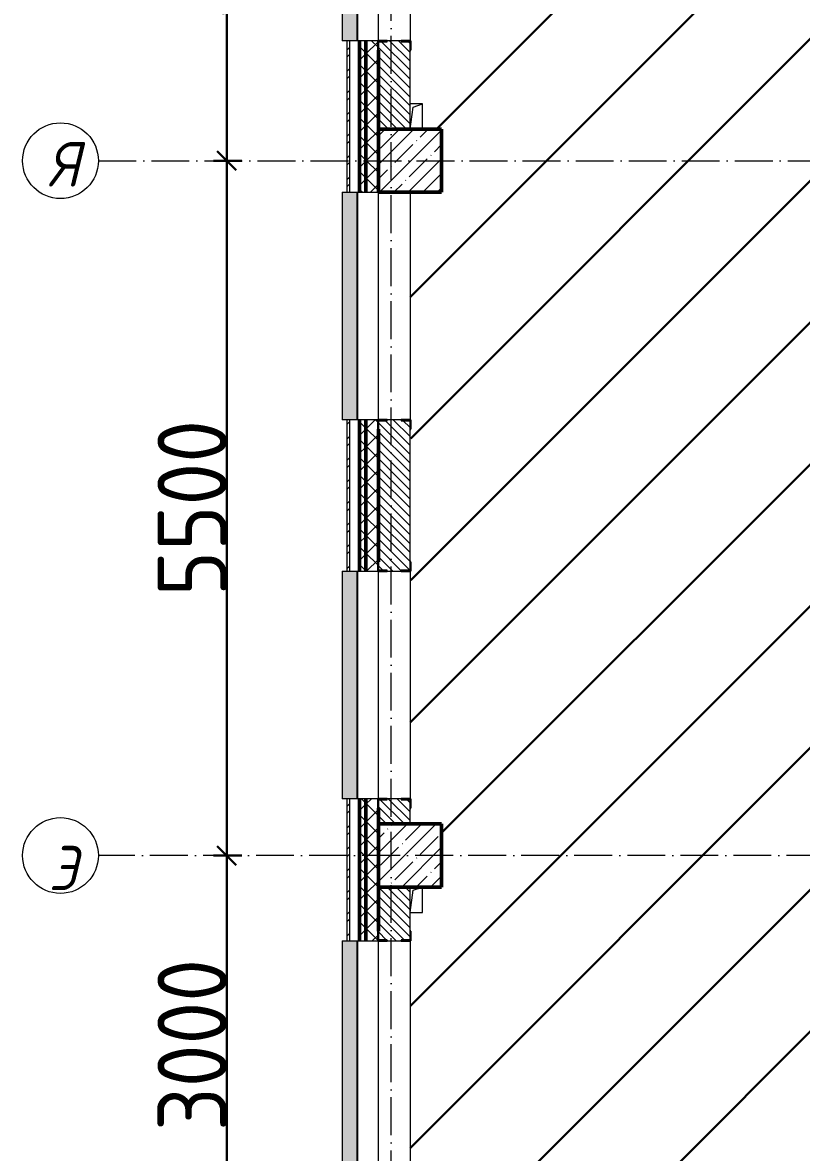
# Model space of a CAD drawing. Header units: millimetres. Extents: x -17017 to 628417, y -109036 to 199237.
# Drawn here: x 278502 to 284671, y -50732 to -41789 of the extents above; entities that cross this region are included whole.
import ezdxf

# ---------------------------------------------------------------- set-up
doc = ezdxf.new("R2010")
doc.units = ezdxf.units.MM
doc.linetypes.add('50_200_ШТРИХ_1Т_ш5_п1_п1_', pattern=[700, 500, -100, 0, -100])
for name, color, linetype, lineweight in [('A-____-____-DIMS', 7, 'Continuous', 9), ('A-GENM-____-MCUT', 7, 'Continuous', 25), ('A-GENM-____-OTLN', 7, 'Continuous', 9), ('A-GENM-____-OTLN-1', 7, 'Continuous', 25), ('A-GLAZ-____-OTLN', 7, 'Continuous', 9), ('A-WALL-____-MCUT-2', 7, 'Continuous', 50), ('A-WALL-____-MCUT-3', 7, 'Continuous', 9), ('A-WALL-____-OTLN', 7, 'Continuous', 9), ('A-WALL-____-PATT-1', 7, 'Continuous', 9), ('A-WALL-FNSH-MCUT-1', 7, 'Continuous', 9), ('S-COLS-____-MCUT', 7, 'Continuous', 50), ('S-COLS-____-OTLN', 7, 'Continuous', 9), ('S-GRID-____-IDEN', 7, 'Continuous', 9), ('S-GRID-____-OTLN-1', 7, '50_200_ШТРИХ_1Т_ш5_п1_п1_', 9), ('стяжа', 7, 'Continuous', 30)]:
    doc.layers.add(name, color=color, linetype=linetype, lineweight=lineweight)
doc.layers.add('A-GLAZ-____-OTLN-1', color=7, linetype='Continuous', lineweight=9, true_color=0xc0c0c0)
doc.styles.add('ISOCPEUR_I', font='isocpeui.ttf', dxfattribs={"width": 0.9, "height": 2.5})
doc.styles.add('ISOCPEUR_I_9', font='isocpeui.ttf', dxfattribs={"width": 0.9, "height": 250})
doc.styles.add('СПДС', font='isocpeur.ttf', dxfattribs={"width": 0.9})
doc.dimstyles.new('ISO-2_5_0_9К_БОЛЬШОЙ_ОСИ', dxfattribs={"dimscale": 304.8, "dimtxt": 248.995294, "dimasz": 0.492126, "dimexe": 0.393701, "dimexo": 0, "dimgap": 0, "dimtad": 1, "dimdec": 0, "dimzin": 0, "dimdsep": 46, "dimtxsty": 'ISOCPEUR_I_9', "dimblk1": 'OBLIQUE', "dimblk2": 'OBLIQUE', "dimsah": 1, "dimcen": 0.09, "dimdle": 0.393701, "dimazin": 0, "dimtfac": 1, "dimtdec": 4, "dimtix": 1, "dimtmove": 0, "dimatfit": 3, "dimfxl": 1, "dimtvp": 1, "dimtolj": 1, "dimtzin": 0, "dimarcsym": 2})
pattern_1 = [(135, (283770.707, -86863.456), (-35.35534, -35.35534), [])]
pattern_2 = [(45, (283770.71, -86863.46), (-70.71068, 70.71068), []), (135, (283770.71, -86863.46), (-70.71068, -70.71068), [])]

# ---------------------------------------------------------------- blocks, each defined once
blk = doc.blocks.new('BSC_Колонна _Прямоугольная - 500х500-V55-АР1_План отверстий 3 этажа в осях 1-64_А-ГГ')
at = {"layer": 'S-COLS-____-OTLN'}
h = blk.add_hatch(dxfattribs=at)
h.set_pattern_fill('FP_92', color=256, style=0, pattern_type=2)
h.set_pattern_definition([(45, (2200, -43981.04), (-114.04925, 114.04925), []), (45, (2314.05, -43981.04), (-114.04925, 114.04925), [201.613, -40.323, 3.353, -36.97])])
h.paths.add_polyline_path([(-250, -250), (250, -250), (250, 250), (-250, 250), (-250, -245.5)], flags=0)
at = {"layer": 'S-COLS-____-MCUT'}
for p, q in [((250, 250), (-250, 250)), ((-250, 250), (-250, -250)), ((250, -250), (250, 250)), ((-250, -250), (250, -250))]:
    blk.add_line(p, q, dxfattribs=at)
blk = doc.blocks.new('BSC_Колонна _Прямоугольная - 500х500-V120-АР1_План отверстий 3 этажа в осях 1-64_А-ГГ')
at = {"layer": 'S-COLS-____-OTLN'}
h = blk.add_hatch(dxfattribs=at)
h.set_pattern_fill('FP_143', color=256, style=0, pattern_type=2)
h.set_pattern_definition([(45, (2200, -38481.04), (-114.04925, 114.04925), []), (45, (2314.05, -38481.04), (-114.04925, 114.04925), [201.613, -40.323, 3.353, -36.97])])
h.paths.add_polyline_path([(-250, -250), (250, -250), (250, 250), (-250, 250), (-250, 94.3)], flags=0)
at = {"layer": 'S-COLS-____-MCUT'}
for p, q in [((250, 250), (-250, 250)), ((-250, 250), (-250, -250)), ((250, -250), (250, 250)), ((-250, -250), (250, -250))]:
    blk.add_line(p, q, dxfattribs=at)
blk = doc.blocks.new('Фахверк_СКБ_Уголок - 250_2700-27497298-АР1_План отверстий 3 этажа в осях 1-64_А-ГГ')
at = {"layer": 'A-GENM-____-MCUT'}
for p, q in [((200, 181), (125, 181)), ((125, 181), (125, 106)), ((200, 175), (200, 181)), ((125, 106), (131, 106)), ((131, 106), (131, 175)), ((131, 175), (200, 175)), ((131, -6), (125, -6)), ((125, -6), (125, -81)), ((125, -81), (200, -81)), ((131, -75), (131, -6)), ((200, -75), (131, -75)), ((200, -81), (200, -75))]:
    blk.add_line(p, q, dxfattribs=at)
blk = doc.blocks.new('AR_Отверстие прямоугольное _в плите_ - AR_Отверстие прямоугольное _в плите_-30510733-АР1_План отверстий 3 этажа в осях 1-64_А-ГГ')
at = {"layer": 'A-GENM-____-OTLN'}
for p, q in [((50, 100), (-50, 100)), ((-25, 75), (50, 100)), ((50, -100), (50, 100)), ((-50, -100), (-25, 75)), ((-50, -100), (50, -100))]:
    blk.add_line(p, q, dxfattribs=at)
blk = doc.blocks.new('AR_Отверстие прямоугольное _в плите_ - AR_Отверстие прямоугольное _в плите_-V185-АР1_План отверстий 3 этажа в осях 1-64_А-ГГ')
at = {"layer": 'A-GENM-____-OTLN'}
for p, q in [((50, 100), (-50, 100)), ((-25, 75), (50, 100)), ((50, -100), (50, 100)), ((-50, -100), (-25, 75))]:
    blk.add_line(p, q, dxfattribs=at)
blk = doc.blocks.new('Отлив_СКБ - Отлив витража_120_НВФ-V216-АР1_План отверстий 3 этажа в осях 1-64_А-ГГ')
at = {"layer": 'A-GLAZ-____-OTLN-1'}
for points in [[(0, 2), (1800, 2), (1800, 120), (0, 120), (0, 63)], [(0, 0), (1800, 0), (1800, 2), (0, 2)]]:
    blk.add_hatch(color=256, dxfattribs=at).paths.add_polyline_path(points, flags=0)
at = {"layer": 'A-GLAZ-____-OTLN'}
for p, q in [((0, 83), (0, 120)), ((1800, 120), (0, 120)), ((1800, 120), (1800, 83)), ((0, 2), (1800, 2)), ((1800, 0), (0, 0))]:
    blk.add_line(p, q, dxfattribs=at)
blk = doc.blocks.new('Ось сетки - Круг_Ø6_00__ISO-2_5_0_9K_-25732049-АР1_План отверстий 3 этажа в осях 1-64_А-ГГ')
at = {"layer": 'S-GRID-____-IDEN'}
blk.add_circle((0, 0), 3, dxfattribs=at)
blk = doc.blocks.new('_Oblique')
at = {"color": 0, "linetype": 'ByBlock', "lineweight": -2}
blk.add_line((-0.5, -0.5), (0.5, 0.5), dxfattribs=at)
blk = doc.blocks.new('*D2934')
at = {"layer": 'A-____-____-DIMS', "color": 0, "lineweight": -2, "transparency": 16777216}
for p, q in [((280119.3, -51502.4), (280119.3, -48262.4)), ((280013.2, -48382.4), (280239.3, -48382.4)), ((280013.2, -51382.4), (280239.3, -51382.4))]:
    blk.add_line(p, q, dxfattribs=at)
at = {"layer": 'Defpoints', "color": 0, "transparency": 16777216}
for p in [(280013.2, -48382.4), (280119.3, -48382.4), (280013.2, -51382.4)]:
    blk.add_point(p, dxfattribs=at)
at = {"layer": 'A-____-____-DIMS', "color": 0, "lineweight": -2, "transparency": 16777216, "xscale": 150, "yscale": 150, "zscale": 150}
for p, rotation in [((280119.3, -48382.4), 90), ((280119.3, -51382.4), 270)]:
    blk.add_blockref('_Oblique', p, dxfattribs=dict(at, rotation=rotation))
at = {"layer": 'A-____-____-DIMS', "color": 0, "transparency": 16777216, "insert": (279845, -49882.4), "char_height": 548.64, "attachment_point": 5, "rotation": 90, "style": 'СПДС'}
blk.add_mtext('\\A1;3000', dxfattribs=at)
blk = doc.blocks.new('*D2935')
at = {"layer": 'A-____-____-DIMS', "color": 0, "lineweight": -2, "transparency": 16777216}
for p, q in [((280119.3, -48502.4), (280119.3, -42762.4)), ((280013.2, -42882.4), (280239.3, -42882.4)), ((280013.2, -48382.4), (280239.3, -48382.4))]:
    blk.add_line(p, q, dxfattribs=at)
at = {"layer": 'Defpoints', "color": 0, "transparency": 16777216}
for p in [(280013.2, -42882.4), (280119.3, -42882.4), (280013.2, -48382.4)]:
    blk.add_point(p, dxfattribs=at)
at = {"layer": 'A-____-____-DIMS', "color": 0, "lineweight": -2, "transparency": 16777216, "xscale": 150, "yscale": 150, "zscale": 150}
for p, rotation in [((280119.3, -42882.4), 90), ((280119.3, -48382.4), 270)]:
    blk.add_blockref('_Oblique', p, dxfattribs=dict(at, rotation=rotation))
at = {"layer": 'A-____-____-DIMS', "color": 0, "transparency": 16777216, "insert": (279845, -45632.4), "char_height": 548.64, "attachment_point": 5, "rotation": 90, "style": 'СПДС'}
blk.add_mtext('\\A1;5500', dxfattribs=at)
blk = doc.blocks.new('*D2936')
at = {"layer": 'A-____-____-DIMS', "color": 0, "lineweight": -2, "transparency": 16777216}
for p, q in [((280119.3, -43002.4), (280119.3, -39112.4)), ((280013.2, -39232.4), (280239.3, -39232.4)), ((280013.2, -42882.4), (280239.3, -42882.4))]:
    blk.add_line(p, q, dxfattribs=at)
at = {"layer": 'Defpoints', "color": 0, "transparency": 16777216}
for p in [(280013.2, -39232.4), (280119.3, -39232.4), (280013.2, -42882.4)]:
    blk.add_point(p, dxfattribs=at)
at = {"layer": 'A-____-____-DIMS', "color": 0, "lineweight": -2, "transparency": 16777216, "xscale": 150, "yscale": 150, "zscale": 150}
for p, rotation in [((280119.3, -39232.4), 90), ((280119.3, -42882.4), 270)]:
    blk.add_blockref('_Oblique', p, dxfattribs=dict(at, rotation=rotation))
at = {"layer": 'A-____-____-DIMS', "color": 0, "transparency": 16777216, "insert": (279845, -41057.4), "char_height": 548.64, "attachment_point": 5, "rotation": 90, "style": 'СПДС'}
blk.add_mtext('\\A1;3650', dxfattribs=at)
blk = doc.blocks.new('3эт')
at = {"layer": 'S-GRID-____-OTLN-1', "color": 251, "ltscale": 0.6, "true_color": 0x636466}
for p, q in [((281420.7, -91346.1), (281420.7, -36982.5)), ((279101.9, -42882.4), (310478.4, -42882.4)), ((310478.4, -48382.4), (279101.9, -48382.4))]:
    blk.add_line(p, q, dxfattribs=at)
at = {"layer": 'S-GRID-____-IDEN', "char_height": 350, "width": 223.671, "attachment_point": 1, "style": 'ISOCPEUR_I'}
for s, insert in [('\\fISOCPEUR|b0|i1|c204|p34|;\\W.9;Я', (278704, -42735.8)), ('\\fISOCPEUR|b0|i1|c204|p34|;\\W.9;Э', (278709.1, -48306.3))]:
    blk.add_mtext(s, dxfattribs=dict(at, insert=insert))
at = {"layer": 'A-____-____-DIMS'}
for base, p1, p2, override, picture, middle in [((280119.3, -39232.4), (280013.2, -42882.4), (280013.2, -39232.4), {"dimtxt": 1.8, "dimpost": '<>', "dimtxsty": 'СПДС', "dimfxl": 3650}, '*D2936', (279845, -41057.4)), ((280119.3, -42882.4), (280013.2, -48382.4), (280013.2, -42882.4), {"dimtxt": 1.8, "dimpost": '<>', "dimtxsty": 'СПДС', "dimfxl": 5500}, '*D2935', (279845, -45632.4)), ((280119.3, -48382.4), (280013.2, -51382.4), (280013.2, -48382.4), {"dimtxt": 1.8, "dimpost": '<>', "dimtxsty": 'СПДС', "dimfxl": 3000}, '*D2934', (279845, -49882.4))]:
    dim = blk.add_linear_dim(base=base, p1=p1, p2=p2, angle=90, dimstyle='ISO-2_5_0_9К_БОЛЬШОЙ_ОСИ', override=override, dxfattribs=at)
    dim.commit()
    dim.dimension.update_dxf_attribs({"geometry": picture, "text_midpoint": middle})

msp = doc.modelspace()

# ---------------------------------------------------------------- hatches: boundary and pattern name
at = {"layer": 'A-WALL-____-PATT-1'}
h = msp.add_hatch(dxfattribs=at)
h.set_pattern_fill('FP_3', color=256, style=0, pattern_type=2)
h.set_pattern_definition([(45, (283770.71, -86863.46), (-85.5366, 85.5366), []), (45, (283827.73, -86863.46), (-85.5366, 85.5366), [])])
h.paths.add_polyline_path([(281090.7, -54802.4), (281090.7, -53782.4), (281070.7, -53782.4), (281070.7, -54802.4)], flags=0)
h.paths.add_polyline_path([(281070.7, -51982.4), (281090.7, -51982.4), (281090.7, -50857.4), (281070.7, -50857.4), (281070.7, -51728.2)], flags=0)
h.paths.add_polyline_path([(281090.7, -49057.4), (281090.7, -47932.4), (281070.7, -47932.4), (281070.7, -49057.4)], flags=0)
h.paths.add_polyline_path([(281090.7, -46132.4), (281090.7, -44932.4), (281070.7, -44932.4), (281070.7, -46132.4)], flags=0)
h.paths.add_polyline_path([(281090.7, -43132.4), (281090.7, -41932.4), (281070.7, -41932.4), (281070.7, -43132.4)], flags=0)
h.paths.add_polyline_path([(281090.7, -40132.4), (281090.7, -38882.4), (281070.7, -38882.4), (281070.7, -40132.4)], flags=0)
h = msp.add_hatch(dxfattribs=at)
h.set_pattern_fill('FP_1', color=256, style=0, pattern_type=2)
h.set_pattern_definition(pattern_2)
h.paths.add_polyline_path([(281220.7, -54632.4), (281220.7, -53782.4), (281170.7, -53782.4), (281170.7, -54632.4)], flags=0)
h.paths.add_polyline_path([(281170.7, -51982.4), (281220.7, -51982.4), (281220.7, -50857.4), (281170.7, -50857.4), (281170.7, -51728.2)], flags=0)
h.paths.add_polyline_path([(281220.7, -49057.4), (281220.7, -47932.4), (281170.7, -47932.4), (281170.7, -49057.4)], flags=0)
h.paths.add_polyline_path([(281170.7, -46132.4), (281220.7, -46132.4), (281220.7, -44932.4), (281170.7, -44932.4)], flags=0)
h.paths.add_polyline_path([(281220.7, -43132.4), (281220.7, -41932.4), (281170.7, -41932.4), (281170.7, -43132.4)], flags=0)
h.paths.add_polyline_path([(281220.7, -40132.4), (281220.7, -38982.4), (281170.7, -38982.4), (281170.7, -40132.4)], flags=0)
h = msp.add_hatch(dxfattribs=at)
h.set_pattern_fill('FP_1', color=256, style=0, pattern_type=2)
h.set_pattern_definition(pattern_2)
h.paths.add_polyline_path([(281320.7, -54632.4), (281320.7, -53857.4), (281314.7, -53857.4), (281314.7, -53782.4), (281220.7, -53782.4), (281220.7, -54632.4)], flags=0)
h.paths.add_polyline_path([(281220.7, -51982.4), (281314.7, -51982.4), (281314.7, -51907.4), (281320.7, -51907.4), (281320.7, -50932.4), (281314.7, -50932.4), (281314.7, -50857.4), (281220.7, -50857.4), (281220.7, -51728.2)], flags=0)
h.paths.add_polyline_path([(281220.7, -49057.4), (281314.7, -49057.4), (281314.7, -48982.4), (281320.7, -48982.4), (281320.7, -48007.4), (281314.7, -48007.4), (281314.7, -47932.4), (281220.7, -47932.4), (281220.7, -49051.4)], flags=0)
h.paths.add_polyline_path([(281220.7, -46132.4), (281314.7, -46132.4), (281314.7, -46057.4), (281320.7, -46057.4), (281320.7, -45007.4), (281314.7, -45007.4), (281314.7, -44932.4), (281220.7, -44932.4), (281220.7, -46126.4)], flags=0)
h.paths.add_polyline_path([(281220.7, -43132.4), (281320.7, -43132.4), (281320.7, -42007.4), (281314.7, -42007.4), (281314.7, -41932.4), (281220.7, -41932.4), (281220.7, -43127.9)], flags=0)
h.paths.add_polyline_path([(281220.7, -40132.4), (281314.7, -40132.4), (281314.7, -40057.4), (281320.7, -40057.4), (281320.7, -39032.4), (281220.7, -39032.4), (281220.7, -39687.8)], flags=0)
h = msp.add_hatch(dxfattribs=at)
h.set_pattern_fill('FP_6', color=256, style=0, pattern_type=2)
h.set_pattern_definition(pattern_1)
h.paths.add_polyline_path([(281570.7, -42632.4), (281570.7, -41938.4), (281501.7, -41938.4), (281501.7, -41932.4), (281389.7, -41932.4), (281389.7, -41938.4), (281320.7, -41938.4), (281320.7, -42632.4)], flags=0)
h.paths.add_polyline_path([(281501.7, -40132.4), (281501.7, -40126.4), (281570.7, -40126.4), (281570.7, -39632.4), (281320.7, -39632.4), (281320.7, -40126.4), (281389.7, -40126.4), (281389.7, -40132.4)], flags=0)
h = msp.add_hatch(dxfattribs=at)
h.set_pattern_fill('FP_6', color=256, style=0, pattern_type=2)
h.set_pattern_definition(pattern_1)
h.paths.add_polyline_path([(281514.7, -48132.4), (281570.7, -48132.4), (281570.7, -47938.4), (281501.7, -47938.4), (281501.7, -47932.4), (281389.7, -47932.4), (281389.7, -47938.4), (281320.7, -47938.4), (281320.7, -48132.4)], flags=0)
h.paths.add_polyline_path([(281389.7, -46132.4), (281501.7, -46132.4), (281501.7, -46126.4), (281570.7, -46126.4), (281570.7, -44938.4), (281501.7, -44938.4), (281501.7, -44932.4), (281389.7, -44932.4), (281389.7, -44938.4), (281320.7, -44938.4), (281320.7, -46126.4), (281389.7, -46126.4)], flags=0)
h = msp.add_hatch(dxfattribs=at)
h.set_pattern_fill('FP_6', color=256, style=0, pattern_type=2)
h.set_pattern_definition(pattern_1)
h.paths.add_polyline_path([(281321, -51132.4), (281570.7, -51132.4), (281570.7, -50863.4), (281501.7, -50863.4), (281501.7, -50857.4), (281389.7, -50857.4), (281389.7, -50863.4), (281320.7, -50863.4), (281320.7, -51132.4)], flags=0)
h.paths.add_polyline_path([(281501.7, -49057.4), (281501.7, -49051.4), (281570.7, -49051.4), (281570.7, -48632.8), (281320.7, -48632.8), (281320.7, -49051.4), (281389.7, -49051.4), (281389.7, -49057.4)], flags=0)
at = {"layer": 'стяжа'}
h = msp.add_hatch(dxfattribs=at)
h.set_pattern_fill('ANSI31', color=5, scale=250)
h.paths.add_polyline_path([(288620.7, -45282.4), (289120.7, -45282.4), (289120.7, -43432.4), (288770.7, -43432.4), (288770.7, -42232.4), (289370.7, -42232.4), (289370.7, -42632.4), (289370.7, -43132.4), (289370.7, -43432.4), (289370.7, -45282.4), (293670.7, -45282.4), (293670.7, -43232.4), (292920.7, -43232.4), (292920.7, -43132.4), (292920.7, -42632.4), (293020.7, -42632.4), (293370.7, -42632.4), (293870.7, -42632.4), (293870.7, -41738.4), (293739.7, -41738.4), (293739.7, -41732.4), (293664.7, -41732.4), (293664.7, -41726.4), (293664.7, -41657.4), (293670.7, -41172.4), (293670.7, -40772.4), (293670.7, -40032.4), (293664.7, -40032.4), (293664.7, -39957.4), (293670.7, -39632.4), (293370.7, -39632.4), (293370.7, -39382.4), (291245.7, -39382.4), (291245.7, -39388.4), (291170.7, -39388.4), (289370.7, -39382.4), (289370.7, -39632.4), (289370.7, -40332.4), (288770.7, -40332.4), (288770.7, -40307.4), (287295.7, -40307.4), (287295.7, -41457.4), (281970.7, -41457.4), (281970.7, -39532.4), (281820.7, -39532.4), (281820.7, -39632.4), (281670.7, -39632.4), (281670.7, -39832.4), (281576.7, -40043.9), (281576.7, -40132.4), (281570.7, -41932.4), (281576.7, -41932.4), (281576.7, -42007.4), (281572.6, -42432.4), (281670.7, -42432.4), (281670.7, -42632.4), (281820.7, -42632.4), (281820.7, -43132.4), (281570.7, -43132.4), (281570.7, -44932.4), (281576.7, -44932.4), (281576.7, -45007.4), (281570.7, -46057.4), (281576.7, -46057.4), (281576.7, -46132.4), (281570.7, -47932.4), (281576.7, -47932.4), (281576.7, -48007.4), (281570.7, -48132.4), (281820.7, -48132.4), (281820.7, -48632.4), (281671.7, -48632.4), (281670.7, -48632.8), (281670.7, -48832.8), (281576.7, -48973.4), (281576.7, -49057.4), (281570.7, -50857.4), (281576.7, -50857.4), (281576.7, -50932.4), (281570.7, -51132.4), (281820.7, -51132.4), (281820.7, -51632.4), (281670.7, -51632.4), (281670.7, -51832.4), (281576.7, -51902.9), (281576.7, -51982.4), (281570.7, -53782.4), (281576.7, -53782.4), (281576.7, -53932.4), (281670.7, -53932.4), (281670.7, -54132.4), (281820.7, -54132.4), (281820.7, -54632.4), (281570.7, -54632.4), (281570.7, -54907.4), (281576.7, -54907.4), (281576.7, -54982.4), (281570.7, -56782.4), (281576.7, -56782.4), (281576.7, -56857.4), (281574.3, -57282.4), (283920.7, -57282.4), (286470.7, -57282.4), (286970.7, -57282.4), (287224.7, -57282.4), (288420.7, -57282.4), (288466.7, -57282.4), (288466.7, -57382.4), (288620.7, -57382.4), (288620.7, -57282.4), (288466.7, -57282.4), (288620.7, -57382.4), (288620.7, -58407.4), (288620.7, -59157.4), (288720.7, -59157.4), (288720.7, -59282.4), (288620.7, -59282.4), (288620.7, -59632.4), (288720.7, -59632.4), (289170.7, -59632.4), (288833.2, -59744.9), (288720.7, -60132.4), (288870.7, -60132.4), (289370.7, -60132.4), (289370.7, -56738.4), (289301.7, -56738.4), (289252.1, -56732.4), (289239.7, -56732.4), (289164.7, -56732.4), (289164.7, -56726.4), (289164.7, -56657.4), (289170.7, -55532.4), (289170.7, -55032.4), (289164.7, -55032.4), (289164.7, -54957.4), (289170.7, -54632.4), (288870.7, -54632.4), (288720.7, -54632.4), (288720.7, -53706.4), (288714.7, -53706.4), (288714.7, -53258.4), (288720.7, -53132.4), (289170.7, -53132.4), (289170.7, -52907.4), (289164.7, -52907.4), (289164.7, -52832.4), (289164.7, -52757.4), (289170.7, -52007.4), (289164.7, -52007.4), (289164.7, -51932.4), (289164.7, -51857.4), (289170.7, -51632.4), (288870.7, -51632.4), (288870.7, -51132.4), (289170.7, -51132.4), (289170.7, -50807.4), (289164.7, -50807.4), (289164.7, -50732.4), (289164.7, -50726.4), (289164.7, -50657.4), (289170.7, -48932.4), (289164.7, -48932.4), (289164.7, -48857.4), (289170.7, -48632.4), (288870.7, -48632.4), (288620.7, -48632.4), (288620.7, -48057.4), (288620.7, -47607.4), (288620.7, -47032.4)])
h.paths.add_polyline_path([(288720.7, -56982.4), (289170.7, -56982.4), (288795.7, -57057.4), (288720.7, -58082.4)], flags=16)
h.paths.add_polyline_path([(284546.4, -53426), (286189.9, -53426), (286189.9, -52226), (284546.4, -52226)], flags=24)

# ---------------------------------------------------------------- linework, layer by layer
at = {"layer": 'A-WALL-____-MCUT-2'}
for p, q in [((281170.7, -43132.4), (281170.7, -41932.4)), ((281220.7, -43132.4), (281220.7, -41932.4)), ((281320.7, -42007.4), (281320.7, -42632.4)), ((281170.7, -46132.4), (281170.7, -44932.4)), ((281220.7, -46132.4), (281220.7, -44932.4)), ((281320.7, -45007.4), (281320.7, -46057.4)), ((281170.7, -49057.4), (281170.7, -47932.4)), ((281220.7, -49057.4), (281220.7, -47932.4)), ((281320.7, -48007.4), (281320.7, -48132.4)), ((281320.7, -48632.8), (281320.7, -48982.4))]:
    msp.add_line(p, q, dxfattribs=at)
at = {"layer": 'A-WALL-____-MCUT-3'}
for p, q in [((281314.7, -41932.4), (281090.7, -41932.4)), ((281090.7, -41932.4), (281090.7, -43132.4)), ((281501.7, -41932.4), (281389.7, -41932.4)), ((281570.7, -42632.4), (281570.7, -42007.4)), ((281090.7, -43132.4), (281320.7, -43132.4)), ((281314.7, -44932.4), (281090.7, -44932.4)), ((281090.7, -44932.4), (281090.7, -46132.4)), ((281501.7, -44932.4), (281389.7, -44932.4)), ((281570.7, -46057.4), (281570.7, -45007.4)), ((281090.7, -46132.4), (281314.7, -46132.4)), ((281389.7, -46132.4), (281501.7, -46132.4)), ((281314.7, -47932.4), (281090.7, -47932.4)), ((281090.7, -47932.4), (281090.7, -49057.4)), ((281501.7, -47932.4), (281389.7, -47932.4)), ((281570.7, -48132.4), (281570.7, -48007.4)), ((281570.7, -48632.8), (281320.7, -48632.8)), ((281570.7, -48982.4), (281570.7, -48632.8)), ((281090.7, -49057.4), (281314.7, -49057.4)), ((281389.7, -49057.4), (281501.7, -49057.4))]:
    msp.add_line(p, q, dxfattribs=at)
at = {"layer": 'A-WALL-____-OTLN'}
for p, q in [((281320.7, -41932.4), (281320.7, -40132.4)), ((281570.7, -40132.4), (281570.7, -41932.4)), ((281320.7, -44932.4), (281320.7, -43132.4)), ((281570.7, -43132.4), (281570.7, -44932.4)), ((281320.7, -47932.4), (281320.7, -46132.4)), ((281570.7, -46132.4), (281570.7, -47932.4)), ((281320.7, -50857.4), (281320.7, -49057.4)), ((281570.7, -49057.4), (281570.7, -50857.4))]:
    msp.add_line(p, q, dxfattribs=at)
at = {"layer": 'A-WALL-FNSH-MCUT-1'}
for p, q in [((281070.7, -41932.4), (281070.7, -43132.4)), ((281090.7, -41932.4), (281070.7, -41932.4)), ((281070.7, -43132.4), (281090.7, -43132.4)), ((281070.7, -44932.4), (281070.7, -46132.4)), ((281090.7, -44932.4), (281070.7, -44932.4)), ((281070.7, -46132.4), (281090.7, -46132.4)), ((281070.7, -47932.4), (281070.7, -49057.4)), ((281090.7, -47932.4), (281070.7, -47932.4)), ((281070.7, -49057.4), (281090.7, -49057.4))]:
    msp.add_line(p, q, dxfattribs=at)

# ---------------------------------------------------------------- block references
at = {"layer": 'A-GENM-____-OTLN'}
for name, p in [('AR_Отверстие прямоугольное _в плите_ - AR_Отверстие прямоугольное _в плите_-V185-АР1_План отверстий 3 этажа в осях 1-64_А-ГГ', (281620.7, -42532.4)), ('AR_Отверстие прямоугольное _в плите_ - AR_Отверстие прямоугольное _в плите_-30510733-АР1_План отверстий 3 этажа в осях 1-64_А-ГГ', (281620.7, -48732.8))]:
    msp.add_blockref(name, p, dxfattribs=at)
at = {"layer": 'A-GENM-____-OTLN-1'}
for p, rotation in [((281395.7, -41807.4), 269.9999999999999), ((281395.7, -44807.4), 269.9999999999999), ((281495.7, -46257.4), 89.99999999999991), ((281395.7, -47807.4), 269.9999999999999), ((281495.7, -49182.4), 89.99999999999991)]:
    msp.add_blockref('Фахверк_СКБ_Уголок - 250_2700-27497298-АР1_План отверстий 3 этажа в осях 1-64_А-ГГ', p, dxfattribs=dict(at, rotation=rotation))
at = {"layer": 'A-GLAZ-____-OTLN', "rotation": 90}
for p in [(281153.7, -41932.4), (281153.7, -44932.4), (281153.7, -47932.4), (281153.7, -50857.4)]:
    msp.add_blockref('Отлив_СКБ - Отлив витража_120_НВФ-V216-АР1_План отверстий 3 этажа в осях 1-64_А-ГГ', p, dxfattribs=at)
at = {"layer": 'S-COLS-____-OTLN'}
for name, p in [('BSC_Колонна _Прямоугольная - 500х500-V55-АР1_План отверстий 3 этажа в осях 1-64_А-ГГ', (281570.7, -42882.4)), ('BSC_Колонна _Прямоугольная - 500х500-V120-АР1_План отверстий 3 этажа в осях 1-64_А-ГГ', (281570.7, -48382.4))]:
    msp.add_blockref(name, p, dxfattribs=at)
at = {"layer": 'S-GRID-____-IDEN', "xscale": 99.99999999999993, "yscale": 99.99999999999993, "zscale": 99.99999999999993}
for p, rotation in [((278801.9, -42882.4), 269.9999999999995), ((278801.9, -48382.4), 89.99999999999982)]:
    msp.add_blockref('Ось сетки - Круг_Ø6_00__ISO-2_5_0_9K_-25732049-АР1_План отверстий 3 этажа в осях 1-64_А-ГГ', p, dxfattribs=dict(at, rotation=rotation))
at = {"layer": 'стяжа'}
msp.add_blockref('3эт', (0, 0), dxfattribs=at)

doc.saveas('drawing.dxf')
